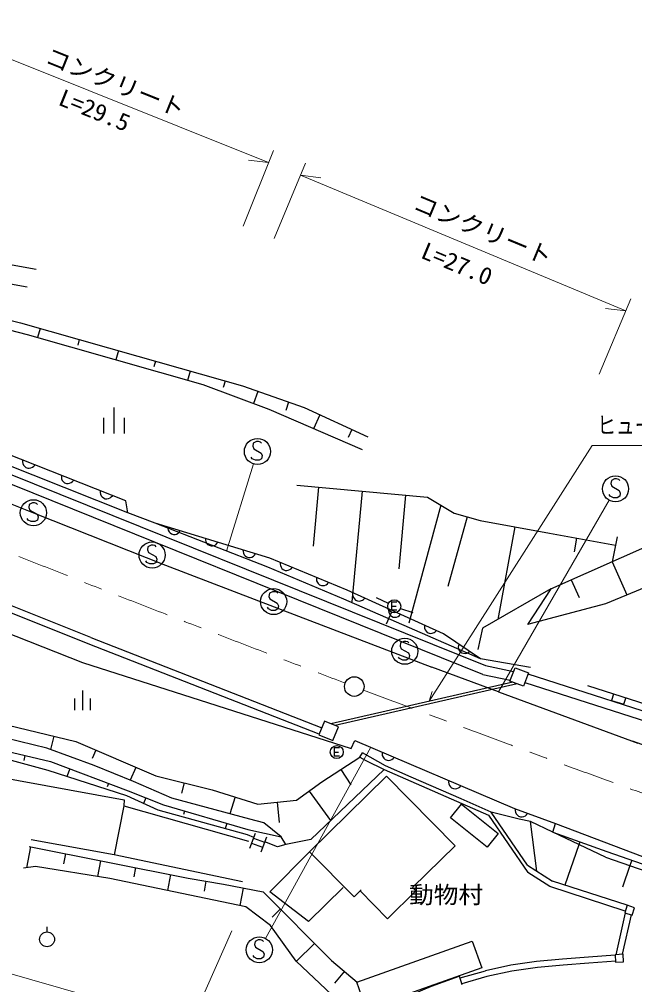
# Model space of a CAD drawing. Units: millimetres, scale not verified. Extents: x 40000 to 680000, y 20000 to 380000.
# Drawn here: x 433252 to 480391, y 264404 to 338431 of the extents above; entities that cross this region are included whole.
import ezdxf
from ezdxf.enums import TextEntityAlignment as Align

# ---------------------------------------------------------------- set-up
doc = ezdxf.new("R2010")
doc.units = ezdxf.units.MM
doc.header["$LTSCALE"] = 1000
doc.linetypes.add('USER1', pattern=[8.2, 4, -1.4, 1.4, -1.4])
doc.linetypes.add('USER2', pattern=[3, 1.5, -1.5])
for name, color, linetype, lineweight in [('M-BGD', 7, 'Continuous', 25), ('M-BMK', 2, 'USER1', 13), ('M-BMK-HTXT', 7, 'USER2', 13), ('M-BMK-SRVR', 3, 'Continuous', 25), ('M-STR-HTXT', 7, 'Continuous', 13), ('M-STR-STR3', 7, 'Continuous', 25), ('M-STR-STRC', 7, 'Continuous', 25)]:
    doc.layers.add(name, color=color, linetype=linetype, lineweight=lineweight)
doc.styles.add('ＭＳ ゴシック', font='')
doc.styles.get('ＭＳ ゴシック').set_extended_font_data('MS Gothic')

msp = doc.modelspace()

# ---------------------------------------------------------------- linework, layer by layer
at = {"layer": 'M-BGD'}
for p, q in [((434844, 314721), (434646, 314021)), ((437843, 313874), (437723, 313450)), ((440842, 313027), (440640, 312312)), ((443676, 312222), (443553, 311792)), ((446343, 311458), (446139, 310744)), ((449011, 310695), (448869, 310198)), ((451524, 309899), (451194, 308963)), ((453881, 309069), (453662, 308445)), ((440496, 308660), (440496, 306660)), ((456283, 308094), (455800, 307039)), ((439696, 307861), (439696, 306661)), ((441296, 307861), (441296, 306661)), ((458729, 306973), (458453, 306371)), ((456168, 302543), (455754, 298019)), ((459505, 302238), (458730, 293768)), ((462842, 301932), (462326, 296292)), ((465542, 301169), (463098, 292119)), ((467564, 300282), (466069, 294928)), ((471214, 299515), (469907, 292415)), ((473969, 294750), (482225, 298419)), ((475940, 298646), (475746, 297592)), ((479053, 298742), (478662, 296836)), ((438728, 291027), (422039, 297686)), ((478662, 296836), (479791, 294296)), ((475534, 295445), (476136, 294090)), ((473969, 294750), (472177, 292018)), ((461521, 293635), (460620, 294070)), ((461771, 293418), (462111, 293418)), ((462446, 293262), (463396, 292950)), ((461767, 292962), (461359, 292049)), ((438728, 291027), (456415, 284094)), ((472419, 288726), (468579, 289396)), ((470836, 287691), (471231, 288712)), ((471231, 288712), (472269, 288323)), ((468753, 288197), (470865, 287766)), ((472269, 288323), (471874, 287303)), ((471053, 287610), (457113, 284416)), ((471381, 287487), (457436, 284280)), ((471874, 287303), (470836, 287691)), ((471988, 287574), (484528, 283544)), ((438090, 286951), (438090, 285451)), ((437490, 286351), (437490, 285451)), ((438690, 286351), (438690, 285451)), ((435898, 283451), (435651, 282428)), ((439105, 282388), (438832, 281754)), ((457370, 282244), (457710, 282244)), ((459339, 281852), (459542, 282190)), ((461313, 281184), (459542, 282190)), ((433685, 281986), (433595, 281603)), ((437117, 280967), (436888, 280359)), ((442175, 281068), (441751, 280084)), ((457888, 280906), (458648, 279740)), ((440093, 279844), (439989, 279567)), ((445868, 279880), (445674, 279082)), ((455491, 274589), (461390, 280395)), ((455456, 279255), (457087, 276985)), ((442933, 278740), (442756, 278297)), ((449778, 278806), (449376, 277517)), ((453002, 278405), (453157, 276835)), ((441248, 278130), (440524, 274357)), ((445903, 277727), (445821, 277446)), ((472897, 273113), (472412, 276922)), ((449138, 276784), (449015, 276361)), ((474113, 276098), (474322, 276763)), ((474322, 276763), (481725, 273962)), ((451210, 275696), (450725, 275888)), ((450901, 274873), (451334, 276025)), ((451190, 275641), (452032, 275324)), ((452176, 275708), (451743, 274556)), ((478151, 274188), (474113, 276098)), ((434112, 274979), (433794, 273377)), ((451045, 275257), (451887, 274940)), ((453029, 274973), (452047, 275363)), ((453677, 275151), (453029, 274973)), ((476103, 275121), (475031, 272047)), ((476188, 275357), (476103, 275121)), ((436795, 274446), (436639, 273662)), ((439477, 273913), (439239, 272711)), ((452450, 271519), (455491, 274589)), ((455491, 274589), (458892, 271134)), ((480163, 273956), (480017, 273537)), ((442160, 273381), (442019, 272670)), ((472181, 273571), (474100, 272351)), ((480025, 273535), (479448, 271880)), ((444843, 272848), (444602, 271635)), ((447542, 272343), (447407, 271576)), ((450411, 271812), (450151, 270470)), ((458049, 271847), (455412, 269252)), ((459435, 271678), (458892, 271134)), ((479810, 270491), (474100, 272351)), ((455412, 269252), (452450, 271519)), ((453235, 270202), (452617, 269586)), ((478965, 266706), (479682, 269909)), ((480127, 269760), (479441, 266733)), ((435377, 268449), (435377, 268839)), ((455858, 267571), (454480, 266197)), ((478904, 266660), (476857, 266508)), ((458151, 265429), (457388, 264523)), ((467169, 264405), (466980, 265064)), ((467021, 264920), (468951, 265472))]:
    msp.add_line(p, q, dxfattribs=at)
for points in [[(416521, 321382), (418094, 321618), (420848, 321342), (424192, 320988), (426316, 320752), (434549, 319260)], [(433860, 317883), (422993, 319850), (416933, 319758)], [(418693, 318728), (427382, 316656), (433345, 315145), (442342, 312603), (450345, 310313), (455060, 308654), (459951, 306413)], [(459552, 305415), (452379, 308520), (447335, 310403), (433891, 314237), (423204, 316986), (418839, 318074)], [(456225, 283610), (438536, 290543), (421846, 297203), (415300, 299809), (403148, 304432), (394215, 307500), (384649, 310347), (380971, 311284), (375982, 312341), (365933, 313932), (351403, 314620), (345470, 314362), (336029, 313378), (327380, 311766), (318411, 309377), (309371, 306298), (300281, 302572), (291261, 298455), (282171, 294003), (273061, 289378), (264406, 284935), (255698, 280477), (246801, 275944), (240005, 272501)], [(419488, 308991), (428221, 305301), (468956, 288870), (471121, 288428)], [(468753, 288197), (427954, 304654), (419216, 308346)], [(454499, 302696), (464511, 301780), (466574, 300558), (468554, 300005), (473875, 299026), (478921, 298097)], [(486675, 297139), (478145, 293616), (472177, 292018)], [(473969, 294750), (468741, 291744), (468370, 290119)], [(462171, 293738), (461771, 293738), (461771, 293138), (462171, 293138)], [(427822, 292192), (429183, 291640), (430895, 291952), (438084, 289111)], [(438084, 289111), (458683, 282516), (458966, 283122)], [(472202, 288240), (484580, 284262), (489130, 285025), (498692, 281250), (510539, 275899), (517821, 272632), (525137, 270164), (538702, 265713), (544735, 263788), (548240, 262700), (555277, 260476)], [(461192, 280909), (455577, 275542), (453677, 275151), (453316, 275743), (451989, 276825), (450902, 277107), (444935, 278713), (441993, 279986), (438996, 281205), (435364, 282533), (431157, 283559), (428404, 283994), (426444, 284429)], [(426521, 284772), (426700, 284817), (430881, 284660), (437570, 283048), (443710, 280408), (448027, 279353), (451530, 278259), (454474, 278550), (456437, 279960), (459339, 281852)], [(426984, 282957), (430156, 282598), (431740, 282443), (435629, 281528), (441582, 279282), (444285, 278198), (450756, 276313), (453316, 275743)], [(450725, 275888), (443896, 277775), (441487, 278877), (435457, 280821), (431512, 281901), (430098, 282101), (426796, 282269)], [(457770, 282564), (457370, 282564), (457370, 281964), (457770, 281964)], [(472181, 273571), (469387, 277641), (467088, 278650), (463263, 280328), (461313, 281184), (459542, 282190)], [(459339, 281852), (459785, 281584), (461192, 280909), (469188, 277401), (472202, 273012)], [(430597, 277922), (431059, 280455), (441296, 278587), (441248, 278130), (450812, 275411)], [(459355, 271590), (461459, 269451), (463633, 271591), (463381, 271847), (466643, 275057), (461390, 280395)], [(474113, 276098), (472412, 276922), (471534, 277093), (469387, 277641)], [(450351, 272303), (440524, 274357), (434151, 275520)], [(474113, 276098), (478262, 274616), (482063, 273297), (488659, 271024), (492206, 269842)], [(434011, 274999), (446184, 272581), (448899, 272106), (451923, 271518), (457170, 266255), (459132, 264602)], [(478151, 274188), (481900, 272881), (488505, 270601), (492223, 269338)], [(458958, 262169), (457185, 263629), (454455, 266220), (452499, 268954), (450599, 270376), (440196, 272560), (434501, 273461), (433568, 273350)], [(479669, 270053), (473900, 271931), (472202, 273012)], [(476857, 266508), (474873, 266368), (472883, 266180), (470900, 265905), (468951, 265472)], [(478959, 266202), (476890, 266049), (474911, 265909), (472936, 265723), (470982, 265451), (469064, 265026), (467148, 264478)], [(466977, 265063), (466631, 264933), (464806, 264272), (461973, 263056), (459139, 261701), (456571, 260323), (454387, 258949), (453152, 258023)]]:
    msp.add_lwpolyline(points, dxfattribs=at)
for points in [[(456204, 283576), (457281, 283137), (457706, 284179), (456629, 284618)], [(469082, 274958), (466288, 277209), (467134, 278258), (469927, 276007)], [(479630, 269927), (480197, 269737), (480388, 270307), (479821, 270496)], [(468673, 265701), (459825, 262556), (459098, 264603), (467945, 267749)], [(478934, 266127), (479535, 266161), (479502, 266737), (478902, 266702)]]:
    msp.add_lwpolyline(points, close=True, dxfattribs=at)
for centre, radius in [((461971, 293418), 500), ((457570, 282244), 500), ((435377, 267879), 570)]:
    msp.add_circle(centre, radius, dxfattribs=at)
at = {"layer": 'M-BMK'}
for start, end in [(248.01562, 249.23145), (249.28369, 250.26123)]:
    msp.add_arc((1043286, 1830317), 1650000, start, end, dxfattribs=at)
at = {"layer": 'M-BMK-SRVR'}
msp.add_circle((458912, 287266), 750, dxfattribs=at)
at = {"layer": 'M-STR-HTXT'}
for p, q in [((452350, 327453), (424986, 338431)), ((450390, 322566), (452723, 328381)), ((452350, 327453), (450802, 327622)), ((455177, 327397), (452764, 321613)), ((479711, 316076), (454792, 326474)), ((454792, 326474), (456338, 326284)), ((477683, 311216), (480096, 316999)), ((479711, 316076), (478165, 316266)), ((449111, 297635), (451197, 304338)), ((469965, 286852), (478426, 301560)), ((464650, 286143), (464876, 286888)), ((452117, 267956), (460177, 282619)), ((446341, 261310), (396530, 275535)), ((445380, 259138), (449542, 268542))]:
    msp.add_line(p, q, dxfattribs=at)
msp.add_lwpolyline([(464650, 286143), (477142, 305752), (495458, 305752)], dxfattribs=at)
at = {"layer": 'M-STR-STR3'}
for p, q in [((469965, 286852), (464852, 288744)), ((469965, 286852), (480644, 282932)), ((495608, 277553), (480224, 283081))]:
    msp.add_line(p, q, dxfattribs=at)
for points in [[(441569, 300577), (441402, 301499), (430985, 305612), (414669, 312106), (414297, 311575)], [(468579, 289396), (458117, 293977), (452294, 296410), (443659, 299793), (441569, 300577), (419668, 309305)], [(424735, 304422), (434329, 300594), (444461, 296576)], [(433506, 304617), (433500, 304490), (433519, 304375), (433575, 304246), (433646, 304153), (433743, 304072), (433892, 304013), (434018, 304006), (434133, 304025), (434263, 304081), (434355, 304153), (434437, 304249)], [(436479, 303443), (436472, 303317), (436491, 303202), (436547, 303072), (436618, 302980), (436715, 302898), (436864, 302840), (436990, 302833), (437105, 302852), (437235, 302908), (437328, 302979), (437409, 303076)], [(439451, 302270), (439444, 302143), (439463, 302028), (439520, 301898), (439591, 301806), (439688, 301725), (439836, 301666), (439963, 301659), (440078, 301678), (440207, 301734), (440300, 301806), (440381, 301902)], [(468579, 289396), (465750, 291321), (458355, 294657), (452449, 297109), (443659, 299793)], [(444622, 299499), (444625, 299373), (444653, 299260), (444720, 299135), (444798, 299048), (444901, 298975), (445054, 298928), (445180, 298932), (445293, 298960), (445418, 299026), (445505, 299104), (445578, 299207)], [(447504, 298619), (447507, 298493), (447535, 298380), (447602, 298255), (447680, 298168), (447783, 298095), (447936, 298048), (448062, 298051), (448175, 298080), (448300, 298146), (448387, 298224), (448460, 298327)], [(450386, 297739), (450389, 297613), (450417, 297500), (450483, 297375), (450561, 297288), (450665, 297215), (450818, 297168), (450944, 297171), (451057, 297199), (451182, 297266), (451269, 297344), (451342, 297447)], [(444461, 296576), (454651, 292651), (464852, 288744)], [(453239, 296781), (453230, 296655), (453247, 296539), (453301, 296409), (453371, 296315), (453466, 296232), (453614, 296171), (453740, 296162), (453856, 296179), (453986, 296233), (454080, 296302), (454163, 296398)], [(456022, 295625), (456013, 295499), (456030, 295384), (456084, 295253), (456154, 295160), (456249, 295077), (456397, 295015), (456523, 295006), (456639, 295023), (456769, 295077), (456863, 295147), (456946, 295242)], [(458799, 294457), (458787, 294331), (458800, 294215), (458850, 294083), (458917, 293987), (459010, 293901), (459156, 293835), (459281, 293822), (459397, 293836), (459529, 293886), (459625, 293952), (459711, 294045)], [(461546, 293217), (461533, 293092), (461547, 292976), (461597, 292843), (461663, 292748), (461756, 292662), (461902, 292596), (462028, 292583), (462144, 292597), (462276, 292647), (462372, 292713), (462458, 292806)], [(464293, 291978), (464280, 291852), (464294, 291737), (464344, 291604), (464410, 291508), (464503, 291422), (464649, 291357), (464775, 291344), (464890, 291357), (465023, 291407), (465119, 291474), (465204, 291567)], [(466920, 290525), (466885, 290403), (466879, 290287), (466905, 290148), (466954, 290042), (467030, 289941), (467163, 289851), (467285, 289817), (467401, 289810), (467540, 289836), (467646, 289885), (467746, 289962)], [(486654, 285158), (484542, 284842), (476800, 287312)], [(478768, 286684), (478616, 286208), (479569, 285904), (479721, 286380)], [(458966, 283122), (471173, 277903), (474322, 276763)], [(461054, 282230), (461044, 282103), (461060, 281988), (461112, 281857), (461181, 281762), (461275, 281678), (461422, 281615), (461549, 281605), (461664, 281621), (461795, 281673), (461890, 281742), (461974, 281836)], [(466149, 280051), (466139, 279925), (466155, 279809), (466207, 279678), (466276, 279584), (466370, 279500), (466518, 279437), (466644, 279426), (466759, 279442), (466891, 279495), (466985, 279563), (467069, 279658)], [(471246, 277876), (471243, 277750), (471265, 277635), (471325, 277507), (471399, 277417), (471498, 277338), (471649, 277284), (471775, 277281), (471890, 277303), (472018, 277363), (472108, 277437), (472187, 277536)]]:
    msp.add_lwpolyline(points, dxfattribs=at)
at = {"layer": 'M-STR-STRC'}
for points in [[(451814, 305933), (451734, 306013), (451574, 306053), (451414, 306053), (451174, 305933), (451134, 305693), (451214, 305493), (451774, 305173), (451854, 304973), (451814, 304733), (451614, 304613), (451334, 304613), (451094, 304733), (451014, 304853)], [(479245, 303066), (479165, 303146), (479005, 303186), (478845, 303186), (478605, 303066), (478565, 302826), (478645, 302626), (479205, 302306), (479285, 302106), (479245, 301866), (479045, 301746), (478765, 301746), (478525, 301866), (478445, 301986)], [(434649, 301234), (434569, 301314), (434409, 301354), (434249, 301354), (434009, 301234), (433969, 300994), (434049, 300794), (434609, 300474), (434689, 300274), (434649, 300034), (434449, 299914), (434169, 299914), (433929, 300034), (433849, 300154)], [(443742, 297991), (443662, 298071), (443502, 298111), (443342, 298111), (443102, 297991), (443062, 297751), (443142, 297551), (443702, 297231), (443782, 297031), (443742, 296791), (443542, 296671), (443262, 296671), (443022, 296791), (442942, 296911)], [(453054, 294421), (452974, 294501), (452814, 294541), (452654, 294541), (452414, 294421), (452374, 294181), (452454, 293981), (453014, 293661), (453094, 293461), (453054, 293221), (452854, 293101), (452574, 293101), (452334, 293221), (452254, 293341)], [(463099, 290611), (463019, 290691), (462859, 290731), (462699, 290731), (462459, 290611), (462419, 290371), (462499, 290171), (463059, 289851), (463139, 289651), (463099, 289411), (462899, 289291), (462619, 289291), (462379, 289411), (462299, 289531)], [(451956, 267719), (451876, 267799), (451716, 267839), (451556, 267839), (451316, 267719), (451276, 267479), (451356, 267279), (451916, 266959), (451996, 266759), (451956, 266519), (451756, 266399), (451476, 266399), (451236, 266519), (451156, 266639)]]:
    msp.add_lwpolyline(points, dxfattribs=at)
for centre in [(451494, 305293), (478925, 302426), (434329, 300594), (443422, 297351), (452734, 293781), (462779, 289971), (451636, 267079)]:
    msp.add_circle(centre, 1000, dxfattribs=at)

# ---------------------------------------------------------------- texts
at = {"layer": 'M-BMK-HTXT', "style": 'ＭＳ ゴシック', "width": 1.05}
msp.add_text('動物村', height=1320, dxfattribs=at).set_placement((463108, 270242), align=Align.BOTTOM_LEFT)
at = {"layer": 'M-STR-HTXT', "style": 'ＭＳ ゴシック', "width": 1.05}
for s, rotation, p in [('コンクリート', 338.1, (434956, 334724)), ('L=29.5', 338.1, (436002, 331533)), ('コンクリート', 337.4, (463124, 323519)), ('L=27.0', 337.4, (463766, 319803))]:
    msp.add_text(s, height=1320, rotation=rotation, dxfattribs=at).set_placement(p, align=Align.BOTTOM_LEFT)
at = {"layer": 'M-STR-HTXT', "style": 'ＭＳ ゴシック', "width": 0.8}
msp.add_text('ヒューム管 L=14.0 φ=350', height=1320, dxfattribs=at).set_placement((477517, 306252), align=Align.BOTTOM_LEFT)

doc.saveas('drawing.dxf')
